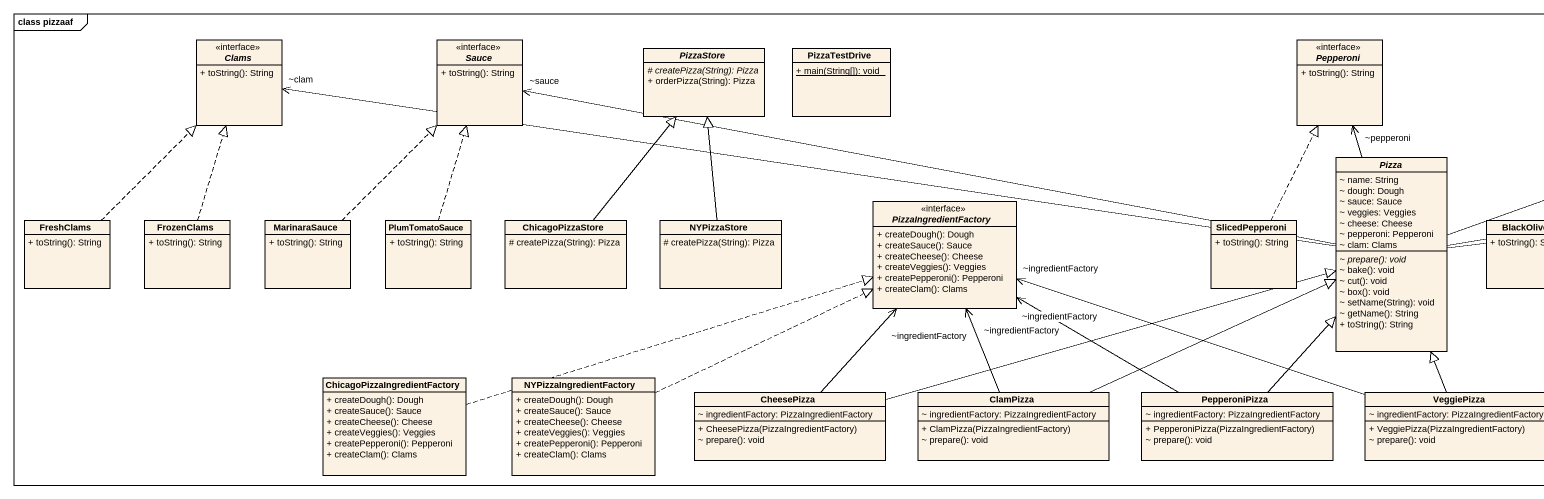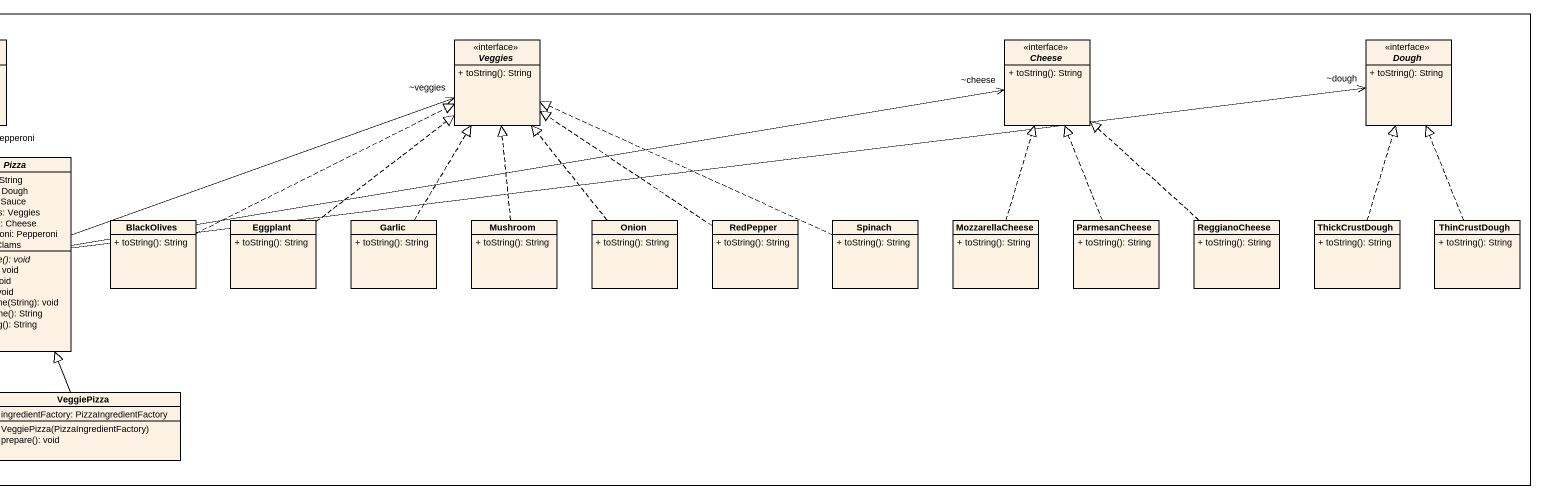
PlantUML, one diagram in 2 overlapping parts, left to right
@startuml
mainframe class pizzaaf
hide circle
hide empty members
skinparam classAttributeIconSize 0
interface Clams <<interface>> {
  + toString(): String
}
interface Sauce <<interface>> {
  + toString(): String
}
abstract class PizzaStore {
  {abstract} # createPizza(String): Pizza
  + orderPizza(String): Pizza
}
class PizzaTestDrive {
  {static} + main(String[]): void
}
interface Pepperoni <<interface>> {
  + toString(): String
}
interface Veggies <<interface>> {
  + toString(): String
}
interface Cheese <<interface>> {
  + toString(): String
}
interface Dough <<interface>> {
  + toString(): String
}
abstract class Pizza {
  ~ name: String
  ~ dough: Dough
  ~ sauce: Sauce
  ~ veggies: Veggies
  ~ cheese: Cheese
  ~ pepperoni: Pepperoni
  ~ clam: Clams
  {abstract} ~ prepare(): void
  ~ bake(): void
  ~ cut(): void
  ~ box(): void
  ~ setName(String): void
  ~ getName(): String
  + toString(): String
}
interface PizzaIngredientFactory {
  + createDough(): Dough
  + createSauce(): Sauce
  + createCheese(): Cheese
  + createVeggies(): Veggies
  + createPepperoni(): Pepperoni
  + createClam(): Clams
}
class FreshClams {
  + toString(): String
}
class FrozenClams {
  + toString(): String
}
class MarinaraSauce {
  + toString(): String
}
class PlumTomatoSauce {
  + toString(): String
}
class ChicagoPizzaStore {
  # createPizza(String): Pizza
}
class NYPizzaStore {
  # createPizza(String): Pizza
}
class SlicedPepperoni {
  + toString(): String
}
class BlackOlives {
  + toString(): String
}
class Eggplant {
  + toString(): String
}
class Garlic {
  + toString(): String
}
class Mushroom {
  + toString(): String
}
class Onion {
  + toString(): String
}
class RedPepper {
  + toString(): String
}
class Spinach {
  + toString(): String
}
class MozzarellaCheese {
  + toString(): String
}
class ParmesanCheese {
  + toString(): String
}
class ReggianoCheese {
  + toString(): String
}
class ThickCrustDough {
  + toString(): String
}
class ThinCrustDough {
  + toString(): String
}
class "ChicagoPizzaIngredientFactory" as ChicagoPizzaIngredientFactor {
  + createDough(): Dough
  + createSauce(): Sauce
  + createCheese(): Cheese
  + createVeggies(): Veggies
  + createPepperoni(): Pepperoni
  + createClam(): Clams
}
class NYPizzaIngredientFactory {
  + createDough(): Dough
  + createSauce(): Sauce
  + createCheese(): Cheese
  + createVeggies(): Veggies
  + createPepperoni(): Pepperoni
  + createClam(): Clams
}
class CheesePizza {
  ~ ingredientFactory: PizzaIngredientFactory
  + CheesePizza(PizzaIngredientFactory)
  ~ prepare(): void
}
class ClamPizza {
  ~ ingredientFactory: PizzaIngredientFactory
  + ClamPizza(PizzaIngredientFactory)
  ~ prepare(): void
}
class PepperoniPizza {
  ~ ingredientFactory: PizzaIngredientFactory
  + PepperoniPizza(PizzaIngredientFactory)
  ~ prepare(): void
}
class VeggiePizza {
  ~ ingredientFactory: PizzaIngredientFactory
  + VeggiePizza(PizzaIngredientFactory)
  ~ prepare(): void
}
Pizza -left-> "~clam" Clams
Pizza -left-> "~sauce" Sauce
Pizza -up-> "~pepperoni" Pepperoni
Pizza -right-> "~veggies" Veggies
Pizza -right-> "~cheese" Cheese
Pizza -right-> "~dough" Dough
FreshClams .up.|> Clams
FrozenClams .up.|> Clams
MarinaraSauce .up.|> Sauce
PlumTomatoSauce .up.|> Sauce
ChicagoPizzaStore -up-|> PizzaStore
NYPizzaStore -up-|> PizzaStore
SlicedPepperoni .up.|> Pepperoni
BlackOlives .right.|> Veggies
Eggplant .up.|> Veggies
Garlic .up.|> Veggies
Mushroom .up.|> Veggies
Onion .up.|> Veggies
RedPepper .up.|> Veggies
Spinach .left.|> Veggies
MozzarellaCheese .up.|> Cheese
ParmesanCheese .up.|> Cheese
ReggianoCheese .up.|> Cheese
ThickCrustDough .up.|> Dough
ThinCrustDough .up.|> Dough
ChicagoPizzaIngredientFactor .right.|> PizzaIngredientFactory
NYPizzaIngredientFactory .right.|> PizzaIngredientFactory
CheesePizza -right-|> Pizza
CheesePizza -up-> "~ingredientFactory" PizzaIngredientFactory
ClamPizza -right-|> Pizza
ClamPizza -up-> "~ingredientFactory" PizzaIngredientFactory
PepperoniPizza -up-|> Pizza
PepperoniPizza -left-> "~ingredientFactory" PizzaIngredientFactory
VeggiePizza -up-|> Pizza
VeggiePizza -left-> "~ingredientFactory" PizzaIngredientFactory
@enduml
